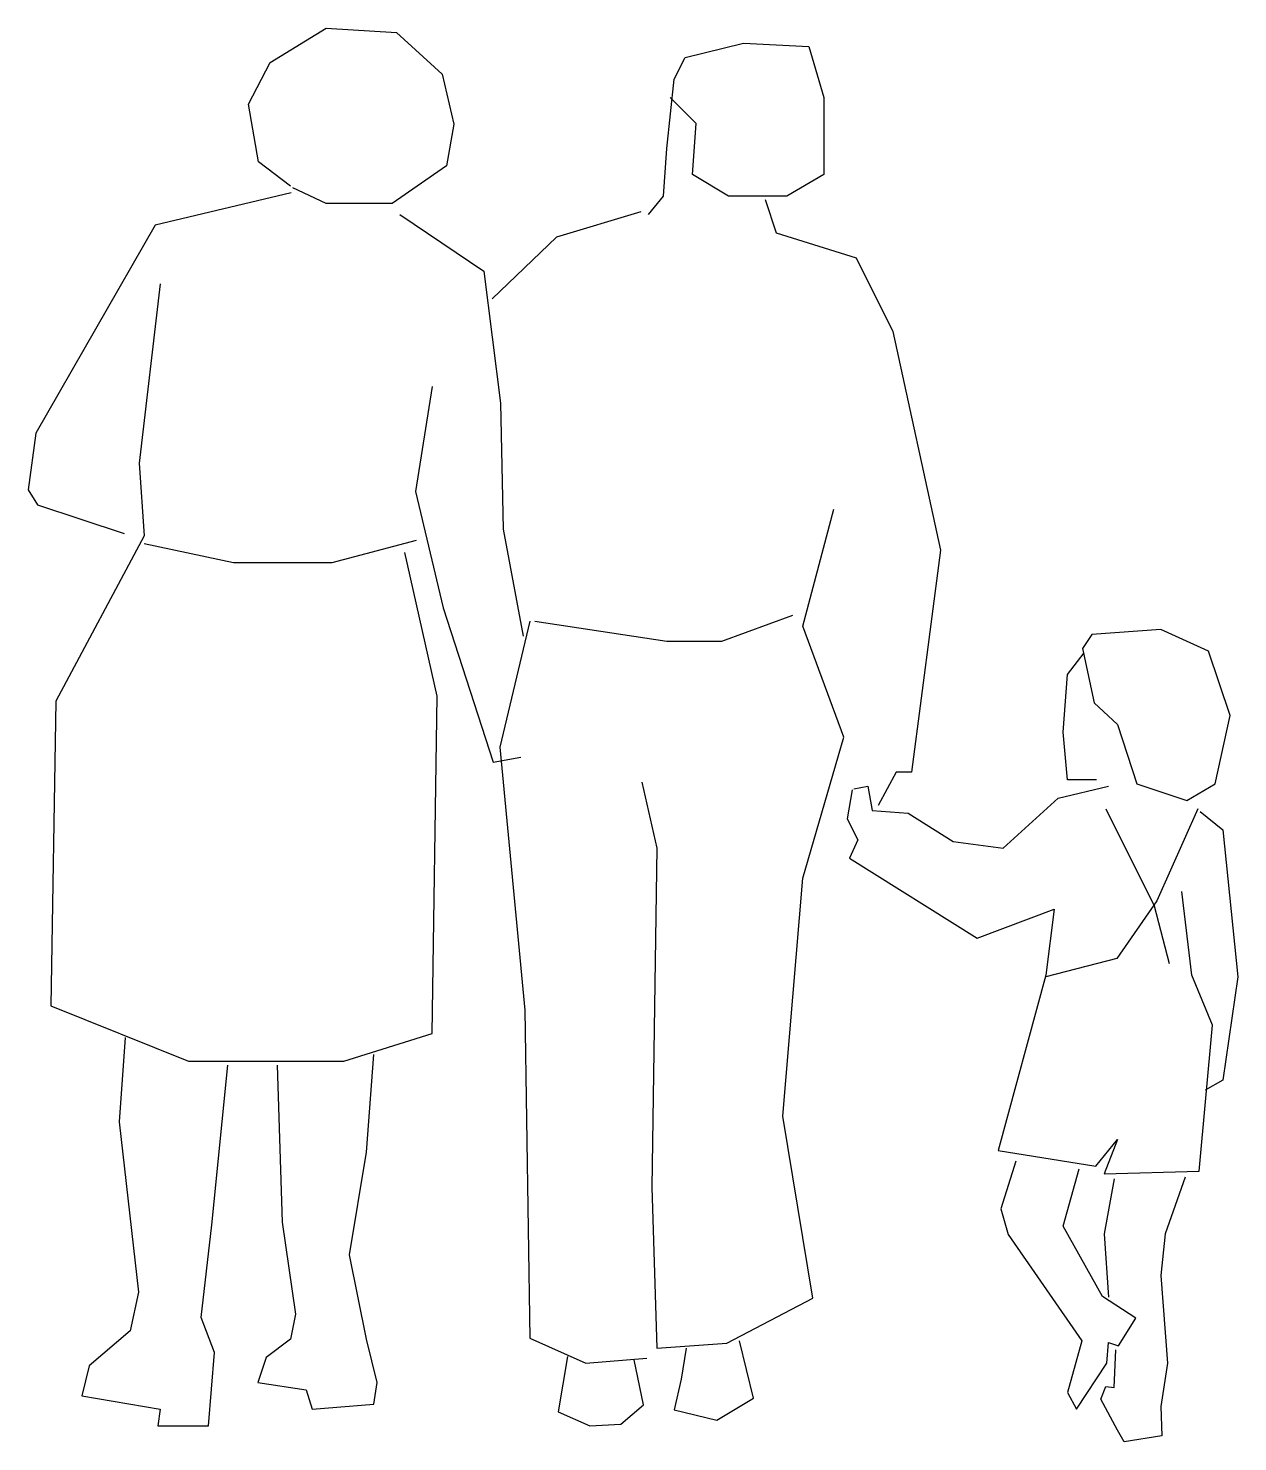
# Model space of a CAD drawing. Header units: millimetres. Extents: x -1535.08 to -1533.82, y 1863.34 to 1864.82.
import ezdxf

# ---------------------------------------------------------------- set-up
doc = ezdxf.new("R2010")
doc.units = ezdxf.units.MM
doc.header["$LTSCALE"] = 10
doc.layers.add('Humanos', color=2, linetype='Continuous')

msp = doc.modelspace()

# ---------------------------------------------------------------- linework, layer by layer
at = {"layer": 'Humanos'}
for p, q in [((-1534.8259, 1864.7811), (-1534.7676, 1864.8167)), ((-1534.7676, 1864.8167), (-1534.6945, 1864.8124)), ((-1534.6945, 1864.8124), (-1534.6467, 1864.7689)), ((-1534.3935, 1864.7863), (-1534.3326, 1864.8011)), ((-1534.3326, 1864.8011), (-1534.2647, 1864.7976)), ((-1534.2647, 1864.7976), (-1534.2491, 1864.7445)), ((-1534.8485, 1864.7376), (-1534.8259, 1864.7811)), ((-1534.4048, 1864.7637), (-1534.3935, 1864.7863)), ((-1534.6467, 1864.7689), (-1534.6345, 1864.7167)), ((-1534.4126, 1864.6914), (-1534.4048, 1864.7637)), ((-1534.8381, 1864.6775), (-1534.8485, 1864.7376)), ((-1534.3822, 1864.7175), (-1534.4092, 1864.7445)), ((-1534.2491, 1864.7445), (-1534.2491, 1864.6645)), ((-1534.6345, 1864.7167), (-1534.6423, 1864.6732)), ((-1534.3857, 1864.6645), (-1534.3822, 1864.7175)), ((-1534.4161, 1864.6419), (-1534.4126, 1864.6914)), ((-1534.805, 1864.6523), (-1534.8381, 1864.6775)), ((-1534.6423, 1864.6732), (-1534.6989, 1864.634)), ((-1534.3483, 1864.6419), (-1534.3857, 1864.6645)), ((-1534.2491, 1864.6645), (-1534.2874, 1864.6419)), ((-1534.8041, 1864.6453), (-1534.9459, 1864.6114)), ((-1534.7676, 1864.634), (-1534.8024, 1864.6506)), ((-1534.6989, 1864.634), (-1534.7676, 1864.634)), ((-1534.4318, 1864.6227), (-1534.4161, 1864.6419)), ((-1534.2874, 1864.6419), (-1534.3483, 1864.6419)), ((-1534.31, 1864.6384), (-1534.2987, 1864.6036)), ((-1534.691, 1864.6227), (-1534.6032, 1864.5636)), ((-1534.4396, 1864.6253), (-1534.5275, 1864.5992)), ((-1534.9459, 1864.6114), (-1535.0704, 1864.3948)), ((-1534.2987, 1864.6036), (-1534.2151, 1864.5775)), ((-1534.5275, 1864.5992), (-1534.5945, 1864.5348)), ((-1534.2151, 1864.5775), (-1534.1769, 1864.5009)), ((-1534.6032, 1864.5636), (-1534.5858, 1864.4261)), ((-1534.9407, 1864.5505), (-1534.9625, 1864.3635)), ((-1534.1769, 1864.5009), (-1534.1273, 1864.273)), ((-1534.6571, 1864.4435), (-1534.6745, 1864.3339)), ((-1534.5858, 1864.4261), (-1534.5832, 1864.2947)), ((-1535.0704, 1864.3948), (-1535.0782, 1864.3356)), ((-1534.9625, 1864.3635), (-1534.9573, 1864.2878)), ((-1535.0782, 1864.3356), (-1535.0686, 1864.32)), ((-1534.6745, 1864.3339), (-1534.6458, 1864.2129)), ((-1535.0686, 1864.32), (-1534.9781, 1864.2904)), ((-1534.2708, 1864.1938), (-1534.2386, 1864.3156)), ((-1534.5832, 1864.2947), (-1534.5623, 1864.1834)), ((-1534.9573, 1864.2878), (-1535.0495, 1864.1155)), ((-1534.9573, 1864.2799), (-1534.8642, 1864.2599)), ((-1534.7615, 1864.2599), (-1534.6736, 1864.2834)), ((-1534.6519, 1864.1207), (-1534.6858, 1864.2704)), ((-1534.1273, 1864.273), (-1534.1577, 1864.0416)), ((-1534.8642, 1864.2599), (-1534.7615, 1864.2599)), ((-1534.6458, 1864.2129), (-1534.5936, 1864.052)), ((-1534.3552, 1864.1781), (-1534.2813, 1864.2051)), ((-1534.5553, 1864.199), (-1534.5866, 1864.0677)), ((-1534.5501, 1864.199), (-1534.4126, 1864.1781)), ((-1534.2282, 1864.0781), (-1534.2708, 1864.1938)), ((-1533.8976, 1864.1903), (-1533.9698, 1864.1851)), ((-1533.848, 1864.1677), (-1533.8976, 1864.1903)), ((-1534.4126, 1864.1781), (-1534.3552, 1864.1781)), ((-1533.9698, 1864.1851), (-1533.9794, 1864.1703)), ((-1533.995, 1864.1433), (-1533.9776, 1864.166)), ((-1533.9794, 1864.1703), (-1533.9672, 1864.1138)), ((-1533.8254, 1864.1007), (-1533.848, 1864.1677)), ((-1533.9994, 1864.0833), (-1533.995, 1864.1433)), ((-1535.0495, 1864.1155), (-1535.0547, 1863.798)), ((-1534.6571, 1863.7692), (-1534.6519, 1864.1207)), ((-1533.9672, 1864.1138), (-1533.9428, 1864.0911)), ((-1533.841, 1864.0294), (-1533.8254, 1864.1007)), ((-1533.9428, 1864.0911), (-1533.9228, 1864.0294)), ((-1534.2708, 1863.9311), (-1534.2282, 1864.0781)), ((-1533.995, 1864.0337), (-1533.9994, 1864.0833)), ((-1534.5936, 1864.052), (-1534.5649, 1864.0572)), ((-1534.5866, 1864.0677), (-1534.5605, 1863.7936)), ((-1534.1734, 1864.0416), (-1534.1925, 1864.0068)), ((-1534.1577, 1864.0416), (-1534.1734, 1864.0416)), ((-1534.4387, 1864.0311), (-1534.4231, 1863.9624)), ((-1534.2178, 1864.0242), (-1534.203, 1864.0268)), ((-1534.203, 1864.0268), (-1534.1986, 1864.0015)), ((-1534.0046, 1864.0146), (-1533.9524, 1864.0268)), ((-1533.9646, 1864.0337), (-1533.995, 1864.0337)), ((-1533.9228, 1864.0294), (-1533.8706, 1864.012)), ((-1533.8706, 1864.012), (-1533.841, 1864.0294)), ((-1534.2195, 1864.0233), (-1534.2247, 1863.9928)), ((-1534.062, 1863.9624), (-1534.0046, 1864.0146)), ((-1534.1986, 1864.0015), (-1534.1612, 1863.9989)), ((-1534.1612, 1863.9989), (-1534.1142, 1863.9693)), ((-1533.955, 1864.0033), (-1533.9046, 1863.9024)), ((-1533.8593, 1864.0033), (-1533.9019, 1863.9076)), ((-1533.8567, 1864.0007), (-1533.8332, 1863.9815)), ((-1534.2247, 1863.9928), (-1534.2134, 1863.9711)), ((-1534.2134, 1863.9711), (-1534.2221, 1863.9519)), ((-1534.1142, 1863.9693), (-1534.062, 1863.9624)), ((-1533.8332, 1863.9815), (-1533.8176, 1863.8284)), ((-1534.4231, 1863.9624), (-1534.4283, 1863.6092)), ((-1534.2221, 1863.9519), (-1534.089, 1863.8684)), ((-1534.2917, 1863.6831), (-1534.2708, 1863.9311)), ((-1533.8654, 1863.8301), (-1533.8758, 1863.9171)), ((-1534.089, 1863.8684), (-1534.009, 1863.8989)), ((-1534.009, 1863.8989), (-1534.0177, 1863.8301)), ((-1533.9019, 1863.9076), (-1533.9437, 1863.8475)), ((-1533.9046, 1863.9024), (-1533.8889, 1863.8423)), ((-1533.9437, 1863.8475), (-1534.0177, 1863.8284)), ((-1534.0177, 1863.8301), (-1534.0672, 1863.6474)), ((-1533.8437, 1863.7779), (-1533.8654, 1863.8301)), ((-1533.8176, 1863.8284), (-1533.8332, 1863.7205)), ((-1535.0547, 1863.798), (-1534.9111, 1863.7405)), ((-1534.5605, 1863.7936), (-1534.5553, 1863.4517)), ((-1533.8576, 1863.6257), (-1533.8437, 1863.7779)), ((-1534.9773, 1863.7649), (-1534.9834, 1863.677)), ((-1534.7493, 1863.7405), (-1534.6571, 1863.7692)), ((-1534.7258, 1863.6457), (-1534.718, 1863.7475)), ((-1534.9111, 1863.7405), (-1534.7493, 1863.7405)), ((-1534.8868, 1863.57), (-1534.8703, 1863.7362)), ((-1534.8189, 1863.7362), (-1534.8137, 1863.5726)), ((-1533.8332, 1863.7205), (-1533.8515, 1863.7101)), ((-1534.9834, 1863.677), (-1534.9633, 1863.4995)), ((-1534.2604, 1863.4935), (-1534.2917, 1863.6831)), ((-1533.9655, 1863.6309), (-1533.9428, 1863.6588)), ((-1533.9428, 1863.6588), (-1533.9568, 1863.6231)), ((-1534.7432, 1863.5387), (-1534.7258, 1863.6457)), ((-1534.0672, 1863.6474), (-1533.9655, 1863.6309)), ((-1534.049, 1863.6361), (-1534.0646, 1863.5865)), ((-1533.9994, 1863.5683), (-1533.9829, 1863.6283)), ((-1533.9568, 1863.6231), (-1533.8576, 1863.6257)), ((-1533.9463, 1863.6179), (-1533.9568, 1863.5604)), ((-1533.8724, 1863.6196), (-1533.8932, 1863.5604)), ((-1534.4283, 1863.6092), (-1534.4231, 1863.4413)), ((-1534.0646, 1863.5865), (-1534.0568, 1863.5596)), ((-1534.8981, 1863.4734), (-1534.8868, 1863.57)), ((-1534.8137, 1863.5726), (-1534.7998, 1863.4769)), ((-1534.0568, 1863.5596), (-1533.9802, 1863.4491)), ((-1533.9585, 1863.4952), (-1533.9994, 1863.5683)), ((-1533.9568, 1863.5604), (-1533.9524, 1863.4943)), ((-1533.8932, 1863.5604), (-1533.8976, 1863.5169)), ((-1534.7258, 1863.4508), (-1534.7432, 1863.5387)), ((-1533.8976, 1863.5169), (-1533.8906, 1863.4256)), ((-1534.9633, 1863.4995), (-1534.972, 1863.4595)), ((-1534.35, 1863.4465), (-1534.2604, 1863.4935)), ((-1533.9237, 1863.4726), (-1533.9585, 1863.4952)), ((-1534.8842, 1863.4369), (-1534.8981, 1863.4734)), ((-1534.7998, 1863.4769), (-1534.805, 1863.4508)), ((-1533.942, 1863.4439), (-1533.9237, 1863.4726)), ((-1534.972, 1863.4595), (-1535.0147, 1863.423)), ((-1534.805, 1863.4508), (-1534.8302, 1863.4317)), ((-1534.7145, 1863.4056), (-1534.7258, 1863.4508)), ((-1534.5553, 1863.4517), (-1534.497, 1863.4256)), ((-1534.4231, 1863.4413), (-1534.35, 1863.4465)), ((-1534.3926, 1863.4413), (-1534.3978, 1863.4091)), ((-1534.3222, 1863.3891), (-1534.3369, 1863.4491)), ((-1533.9802, 1863.4491), (-1533.995, 1863.3951)), ((-1533.9541, 1863.4256), (-1533.9524, 1863.4473)), ((-1533.9524, 1863.4473), (-1533.942, 1863.4439)), ((-1533.9463, 1863.4004), (-1533.9446, 1863.4395)), ((-1535.0147, 1863.423), (-1535.0225, 1863.3917)), ((-1534.8903, 1863.3603), (-1534.8842, 1863.4369)), ((-1534.8302, 1863.4317), (-1534.8389, 1863.4056)), ((-1534.5162, 1863.4326), (-1534.5257, 1863.3751)), ((-1534.497, 1863.4256), (-1534.4335, 1863.4308)), ((-1534.437, 1863.3821), (-1534.4466, 1863.4291)), ((-1533.9855, 1863.3777), (-1533.9541, 1863.4256)), ((-1533.8906, 1863.4256), (-1533.8976, 1863.3804)), ((-1534.3978, 1863.4091), (-1534.4048, 1863.3769)), ((-1534.8389, 1863.4056), (-1534.7885, 1863.3978)), ((-1534.7885, 1863.3978), (-1534.7824, 1863.3777)), ((-1534.718, 1863.383), (-1534.7145, 1863.4056)), ((-1533.995, 1863.3951), (-1533.9855, 1863.3777)), ((-1533.9602, 1863.3882), (-1533.955, 1863.4012)), ((-1533.955, 1863.4012), (-1533.9463, 1863.4004)), ((-1535.0225, 1863.3917), (-1534.9407, 1863.3777)), ((-1534.7824, 1863.3777), (-1534.718, 1863.383)), ((-1534.4605, 1863.3621), (-1534.437, 1863.3821)), ((-1534.3604, 1863.3664), (-1534.3222, 1863.3891)), ((-1533.9428, 1863.356), (-1533.9602, 1863.3882)), ((-1533.8976, 1863.3804), (-1533.8967, 1863.3499)), ((-1534.9407, 1863.3777), (-1534.9433, 1863.3603)), ((-1534.5257, 1863.3751), (-1534.4927, 1863.3603)), ((-1534.4048, 1863.3769), (-1534.3604, 1863.3664)), ((-1534.9433, 1863.3603), (-1534.8903, 1863.3603)), ((-1534.4927, 1863.3603), (-1534.4605, 1863.3621)), ((-1533.9359, 1863.3438), (-1533.9428, 1863.356)), ((-1533.8967, 1863.3499), (-1533.9359, 1863.3438))]:
    msp.add_line(p, q, dxfattribs=at)

doc.saveas('drawing.dxf')
